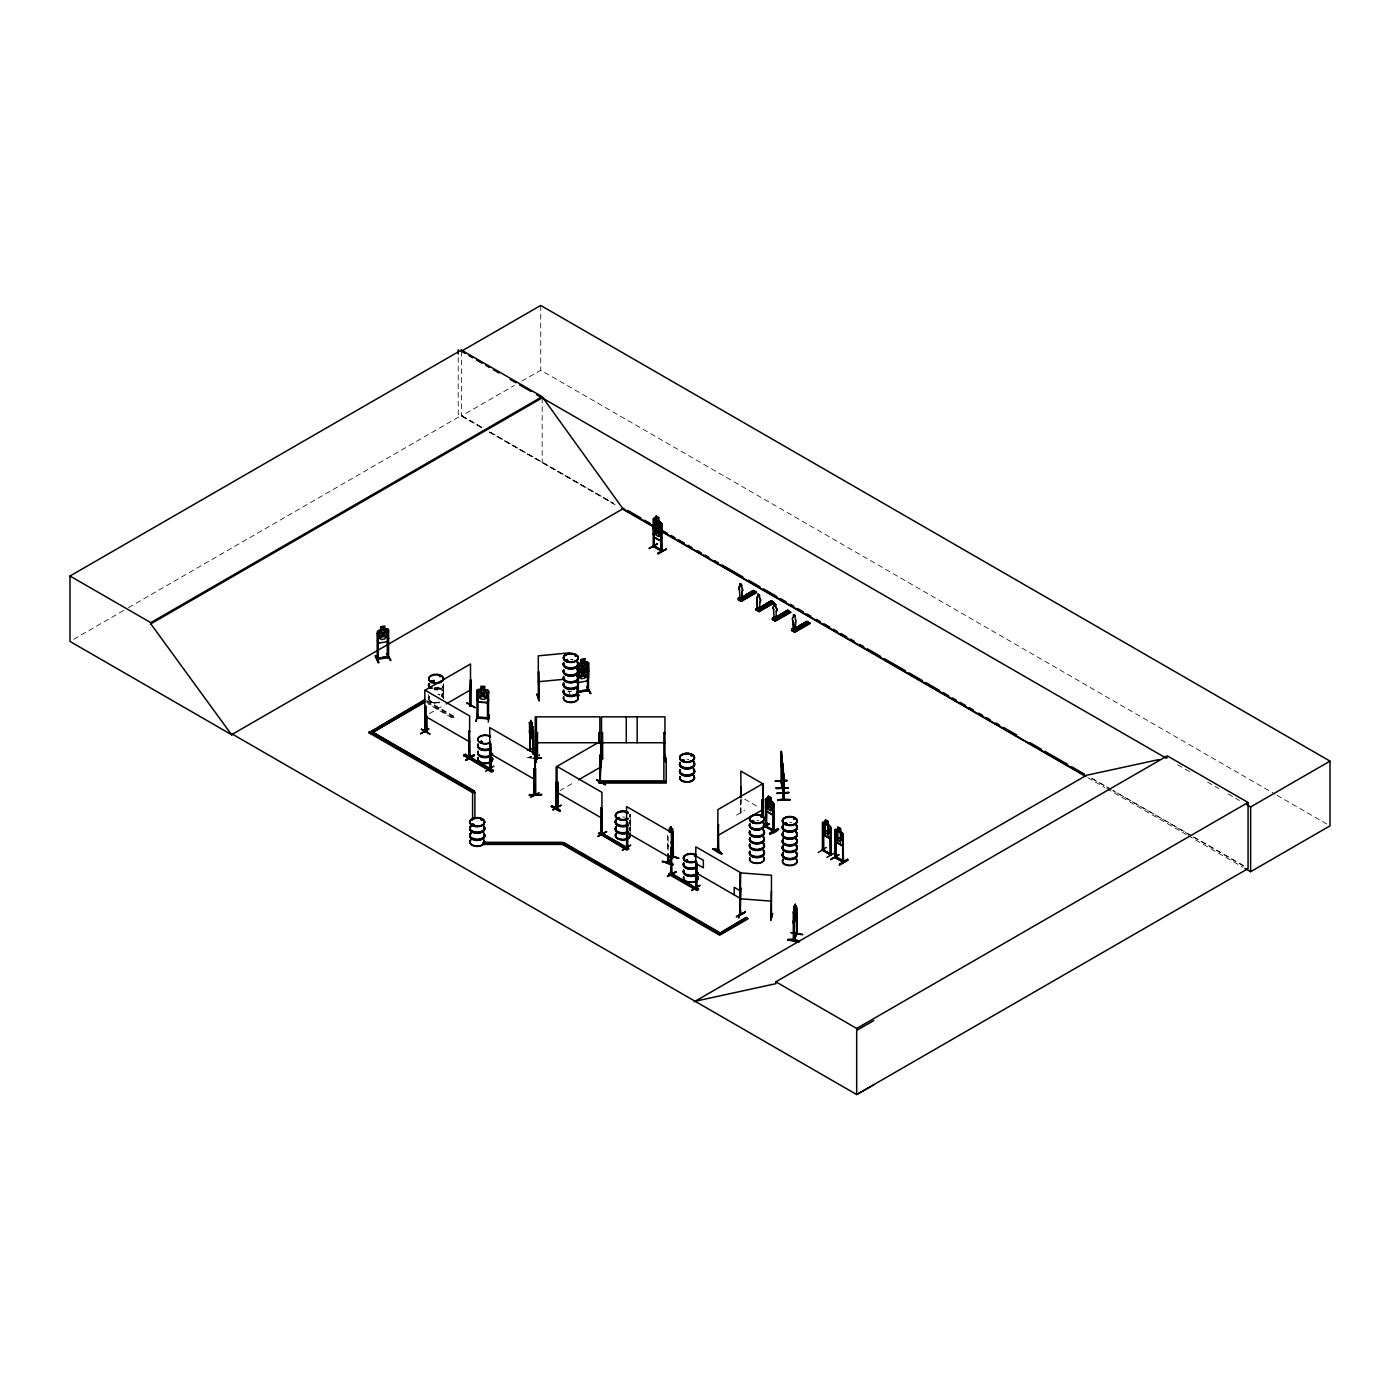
<?xml version="1.0" encoding="UTF-8"?>
<svg xmlns="http://www.w3.org/2000/svg" width="1400" height="1400" viewBox="0 0 1400 1400"><rect width="100%" height="100%" fill="white"/><g stroke="black" fill="none" stroke-linecap="round" stroke-linejoin="round"><path stroke-width="0.75" stroke-dasharray="5 3.75" d="M443.502 688.678L443.52 685.597M630.227 825.475L630.262 822.325M443.52 692.843L443.52 698.582A7.438 4.288 0 0 0 441.35 695.555L442.627 696.447M630.227 822.465L630.262 828.59M630.262 829.517L630.227 835.24M443.293 686.63L443.415 683.865A7.525 4.34 0 0 1 434.14 689.115M443.293 693.788L443.678 692.317M630.367 815.465L630.122 816.585L630.14 814.275M630.017 823.445L630.403 821.975M630.017 830.585L630.017 827.523M668.255 836.517L668.133 852.303M740.898 812.175L740.863 813.155L740.565 799.47M736.47 815.22L744.642 810.163M73.78 639.258L126.683 608.702M128.572 607.617L461.37 415.467L482.037 427.402M461.37 351.26L461.37 416.01L514.29 385.473M521.832 381.098L540.733 370.195L1275.102 794.185M429.398 713.633L444.342 705.005M426.842 702.468L453.005 717.587L454.633 717.447L453.005 718.392L428.697 704.358M559.878 790.615L574.84 781.988M740.81 812.7L741.23 799.523M531.685 756.403L527.923 757.61L531.878 757.19M527.975 757.645L531.685 756.77M527.923 757.61L531.702 756.875M567.858 691.81L571.69 691.197M428.785 699.913L432.32 702.572L439.845 702.572A7.438 4.288 0 0 1 430.832 701.872A7.438 4.288 0 0 1 429.66 696.692M529.515 757.96L535.255 758.363M434.158 702.992L436.1 703.15M439.845 694.855L438.043 694.418A7.367 4.253 0 0 1 439.775 694.733M667.555 835.153L667.765 852.18M740.565 812.892L740.845 799.295M481.758 427.56L458.202 414.015L458.202 356.23M489.3 431.9L613.55 503.352L489.562 431.743M1110.953 789.39L1090.25 777.472L1110.9 789.407M1191.908 835.94L1112.842 790.457L1191.697 836.062M1193.78 837.008L1244.618 866.25M1277.01 795.27L1330 825.878M1177.592 764.767L1190.7 772.327M1207.553 782.058L1218.805 788.55M1228.168 793.957L1239.403 800.45M1193.57 837.13L1244.303 866.425M461.37 416.01L482.037 427.945M489.562 432.285L617.942 506.398M1087.73 777.63L1104.775 787.483M1106.682 788.567L1186.237 834.505M1188.127 835.608L1243.06 867.317M744.59 799.137L759.553 807.765M426.598 700.455L454.633 716.642M426.598 701.26L454.633 717.447M442.645 696.465L443.678 698.67M568.715 690.673L570.483 696.202M630.017 820.365L630.403 821.835M443.293 690.707L443.678 692.178M428.785 699.878L429.555 696.465A7.438 4.288 0 0 0 430.832 701.61A7.438 4.288 0 0 0 439.81 702.293M630.227 821.345L630.21 815.325M443.537 691.827L443.52 685.702M542.168 397.898L542.168 462.648M540.733 305.445L540.733 370.195M428.697 694.697L428.715 698.827M687.067 759.273A7.403 4.27 0 0 1 688.992 759.413M439.775 702.117A7.367 4.253 0 0 1 430.885 701.435A7.367 4.253 0 0 1 429.713 696.29M441.315 695.415A7.367 4.253 0 0 1 443.467 698.425M438.025 694.435A7.438 4.288 0 0 1 439.81 694.872M443.275 697.725A7.438 4.288 0 0 0 441.35 695.8A7.42 4.288 0 0 0 442.523 690.707A7.42 4.288 0 0 0 434.175 688.712A7.403 4.27 0 0 0 443.502 684.495M443.24 684.582A7.403 4.27 0 0 1 434.175 689.832M443.363 684.163A7.525 4.34 0 0 1 434.14 689.483M434.14 687.872A7.525 4.34 0 0 1 442.61 689.885A7.525 4.34 0 0 1 441.42 695.135M438.007 687.523A7.403 4.27 0 0 1 441.332 694.663M434.14 688.24A7.525 4.34 0 0 1 442.61 690.253A7.525 4.34 0 0 1 441.42 695.503M630 820.19A7.42 4.288 0 0 1 630 822.413M622.825 817.023A7.42 4.288 0 0 1 624.75 817.163M630.087 827.75A7.525 4.34 0 0 1 630.087 829.99M629.983 827.347A7.403 4.27 0 0 1 629.983 829.553M630 821.398A7.42 4.288 0 0 1 630 823.62M630.087 820.96A7.525 4.34 0 0 1 630.087 823.218M630.087 828.117A7.525 4.34 0 0 1 630.087 830.358M630.087 820.593A7.525 4.34 0 0 1 630.087 822.85M630 828.538A7.42 4.288 0 0 1 630 830.76M629.965 814.8A7.385 4.27 0 0 1 629.965 817.023M756.945 820.418A7.403 4.27 0 0 1 758.852 820.575M789.81 822.447A7.403 4.27 0 0 1 791.718 822.587M570.815 659.663A7.525 4.34 0 0 1 572.775 659.82M570.815 659.312A7.403 4.27 0 0 1 572.74 659.47M667.678 843.745L668.29 846.23L667.625 843.622M630 816.445A7.438 4.288 0 0 0 630 814.222A7.42 4.288 0 0 1 630 816.41"/><path stroke-width="1.5" d="M673.4 857.115L668.08 863.153L668.622 856.065M668.64 861.613L667.712 861.945M781.375 764.19L781.41 766.517M782.915 776.003L782.95 778.715M782.863 766.972L783.352 778.225L782.793 763.385L783.02 765.817M781.725 771.155L781.095 753.462M783.265 783.142L782.495 774.008M741.615 599.462L742 591.36A2.643 1.522 60 0 0 741.615 587.738L741.685 585.043M741.615 587.738L741.72 587.668A2.643 1.522 60 0 1 742.105 591.29L741.72 599.392C738.92 597.258 741.23 598.378 739.462 598.255M759.483 609.788L759.99 601.615A2.643 1.522 60 0 0 759.605 597.992L759.465 595.053M775.845 619.22L776.335 611.065A2.643 1.522 60 0 0 775.95 607.442L775.827 604.503M795.113 630.35L795.497 622.247A2.643 1.522 60 0 0 795.113 618.642L795.113 615.615M796.023 918.4L793.608 923.562L796.495 914.637M781.532 766.43L781.673 764.995M783.072 778.4L783.212 776.983M787.675 939.925C793.905 936.705 810.705 945.805 787.675 939.82M782.425 786.94L781.865 788.008L781.725 758.048L781.567 759.745C781.288 744.782 781.235 771.593 781.585 761.215C782.075 777.245 781.462 749.718 781.97 760.2M796.197 933.608C798.718 930.265 791.63 943.425 793.852 939.47M794.133 939.767L794.202 938.91M794.097 913.938L793.765 940.502L797.003 933.905M739.988 583.8L739.742 586.67A2.643 1.522 60 0 0 739.462 589.767L740.11 600.215L740.285 597.73M739.883 584.01L739.847 586.6A2.643 1.522 60 0 0 739.358 589.837L739.462 589.767M739.637 598.15L740.653 597.835M757.418 608.947L757.225 600.163A2.643 1.522 60 0 1 757.61 596.977L757.995 593.985L759.447 595.438M756.367 608.702L758.747 610.977L760.497 609.298L758.957 610.19L759.133 611.712L774.375 602.928L771.33 600.705L772.065 601.633L756.718 610.173C754.407 609.42 758.852 606.183 757.697 608.808C759.903 607.39 756.14 610.96 757.347 600.093A2.643 1.522 60 0 1 757.733 596.907L757.767 594.317M759.605 609.718C755.038 608.685 760.288 606.637 758.117 610.452M773.972 604.1L774.077 606.358A2.643 1.522 60 0 0 773.692 609.525L773.587 609.595A2.643 1.522 60 0 1 773.972 606.428L774.358 603.418M773.71 618.327L774.55 618.117M774.445 617.61L773.657 618.153L774.918 617.715M795.497 622.247L795.235 630.298L793.24 629.3L792.855 620.725A2.643 1.522 60 0 1 793.24 617.558L793.485 614.688L794.535 614.793M793.957 628.565L793.555 629.475M794.22 629.055L793.048 629.51M538.352 671.808L538.895 697.725L538.44 696.832M532.892 739.673L529.742 734.65L532.77 739.69L533.173 737.17M532.77 739.69L533.33 737.222M662.288 861.875C673.242 860.02 679.945 870.205 662.585 861.017M478.327 701.942L477.015 698.863L477.032 690.253L476.945 718.148L477.137 716.835L488.67 717.885M478.082 692.003L476.963 692.178L478.082 692.003L477.995 718.165L478.153 717.22M487.34 702.625L478.222 702.117L487.34 702.625L488.67 699.545M476.21 721.367L477.505 714L476.105 721.28M484.645 689.78L484.785 686.42L480.9 686.245L481.023 689.553L479.08 690.48L479.08 696.43L481.023 699.108L484.645 699.335L486.588 696.92L486.588 690.97L484.785 689.605M487.287 689.832L478.258 689.273L477.015 690.322M487.515 692.615L488.582 692.685L487.515 692.615L487.463 718.812L488.548 717.605M489.37 714.753L488.198 722.067M793.38 940.433L793.275 912.538L796.163 905.642L796.67 934.605L796.915 908.058M530.18 749.63L529.69 750.733M780.972 753.585L781.183 755.983M782.512 765.572L782.705 767.97M740.372 911.12L738.832 917.998L740.67 910.665M740.968 888.265L739.918 888.003L740.968 888.265L740.075 914.428M740.548 914.095L740.11 912.748L740.67 914.34M771.4 891.222L770.997 916.773M770.805 916.405L771.435 917.158L771.452 875.245L740.005 872.847L739.988 914.812L740.67 872.707L695.817 846.808L695.817 888.545C694.977 885.832 698.495 888.93 695.73 887.442M772.538 913.553L770.735 920.413L772.572 913.623M535.745 758.03L535.745 759.097L535.675 732.532M535.133 793.572L535.727 795.113L535.657 768.53M431.988 680.68L431.007 681.38A7.42 4.288 0 0 1 434.175 680.365M433.283 681.555L431.48 681.503L432.373 680.837M440.93 676.322L439.898 676.778L440.545 676.06M481.267 741.37C478.012 741.913 483.525 743.137 480.742 742.367M482.055 741.738L481.093 741.23M482.265 741.615L482.09 742.42M482.423 741.947L481.46 741.23M490.227 737.153L489.668 736.995M472.168 824.898C473.392 822.447 471.835 826.245 474.198 824.915M474.39 824.548L472.465 824.25L473.463 825.125M480.918 819.928L482.037 819.665M481.565 820.032L481.845 819.472M565.775 660.66L567.7 660.012L567.07 660.887M567.07 659.767L567.7 660.957L565.898 660.817M574.735 655.428L575.645 655.952M575.645 655.428L575.365 656.058M619.29 818.282C616.753 816.585 622.142 819.525 617.96 818.387M626.727 813.663L627.76 813.207M627.095 813.242L627.34 812.892M682.85 761.075L684.075 760.025L682.15 760.76M690.883 755.825L692.003 755.825L691.093 755.23M686.945 859.968L685.79 860.702L687.225 860.003M748.843 594.142L748.843 595.298L748.16 594.195M687.12 859.985L687.295 861.07M695.555 855.505L694.593 855.907L695.8 856.1M765.852 605.483L766.255 604.45M752.325 821.153L753.218 820.82M753.795 821.38L753.008 821.012M753.83 822.045L753.707 821.03M761.53 816.918L762.457 799.295L761.758 817.058L761.128 816.253M761.46 816.952L761.863 816.988M784.735 823.602L787.028 823.602M785.697 823.673C782.933 822.535 788.707 823.113 786.24 823.97M793.992 818.895L794.097 818.983M793.852 819.14L794.01 818.65M781.095 781.27L781.952 787.972M783.895 798.438C782.058 803.303 782.705 781.69 784.017 799.855L783.895 774.043M527.678 750.383L534.957 748.457M793.8 917.403L794.325 918.873C796.6 916.195 796.39 901.04 794.29 906.097L793.905 940.38M739.462 598.483L740.688 598.097M793.608 629.282L793.73 628.74M429.887 733.968L421.418 729.155M551.215 806.312C559.108 807.012 566.738 816.322 551.215 806.347L559.685 811.108M551.617 805.962L560.14 810.898M712.968 849.065C730.887 861.56 716.992 846.282 712.968 849.082M588.332 664.3L587.317 664.492L587.597 690.655C585.305 689.517 590.327 688.73 587.335 689.413M660.695 534.695L654.29 530.898L653.363 527.293L654.22 530.95L660.695 534.695L661.727 532.017M773.78 803.81L766.465 798.35L768.355 799.435L765.485 799.032L766.343 811.23L772.835 814.992L773.675 803.793L771.12 801.01L771.12 797.825L768.267 796.285L766.972 805.858L768.355 809.218L770.928 810.705L772.327 808.92L772.327 802.97L770.945 801.115L771.12 797.825L768.355 796.25M772.8 814.992L773.867 812.315M822.605 831.04L823.34 834.767L829.867 838.53L830.83 836.028M837.725 843.08L837.742 826.91L840.508 828.52L840.508 831.705L843.255 834.418L843.255 842.975L842.31 845.6L835.8 841.837L834.89 838.25L835.712 841.925L842.24 845.688L843.168 842.905M661.553 538.212L660.59 540.96L654.045 537.267L653.188 525.053L654.168 524.37L661.64 529.725M387.17 656.845L377.037 658.315L378.297 658.35M387.31 641.69L388.57 638.225L387.31 641.69L378.49 643.125L377.335 631.61L378.543 630.28L387.275 628.845L388.57 629.668L388.447 657.545L377.213 659.505L377.16 633.325L378.297 633.378L377.16 633.325M388.517 657.58L387.17 657.51L388.447 656.355M582.89 666.89L586.11 663.023L583.765 667.117L586.215 670.442L583.012 667.923L579.758 671.528L582.225 667.38C576.852 664.09 582.452 662.183 582.837 666.89M577.57 664.668L577.535 679.543L578.707 682.553L587.405 680.872L588.63 677.39L588.595 662.55L584.745 662.253M587.265 674.503L588.472 671.125M578.725 676.095L577.57 673.155L578.637 676.218L587.352 674.59L588.63 671.178M793.905 629.02L792.767 628.722M657.423 523.495L659.942 522.428L658.192 525.07L660.012 529.9L657.633 525.438L655.918 527.608L622.965 508.76L542.168 396.69L461.37 350.053L70 576.012L70 641.428L231.7 734.79L232.61 734.247M382.882 633.15L379.82 631.19L382.165 634.428L379.715 638.645L382.953 634.988L386.172 637.525L383.705 634.183L386.067 630.105L383.005 633.378M378.717 662.183L375.375 655.55L378.805 662.655M649.18 548.66L657.597 543.812M420.595 733.898L428.558 728.875M485.555 771.4L493.99 766.097M561.155 805.35L552.86 809.847M622.352 850.378L630.735 845.093M691.617 890.628L700.053 885.325L691.688 890.207M818.317 852.495L826.28 847.472M830.778 859.25L839.055 854.77M667.765 861.962L668.64 862.558M672.945 856.678L667.712 863.048L667.765 854.35M672.525 856.59L672.945 857.622L672.332 828.66L672.945 829.29M672.525 857.535L672.997 831.075L673.435 857.185M794.5 906.29L795.462 903.945M794.5 907.358L795.13 904.995M793.747 910.788L794.29 906.097M795.428 907.305L796.163 905.642M791.192 932.54L802.655 934.395M796.425 933.87L794.133 939.085M802.48 934.762L791.053 932.75M468.808 756.455C471.222 756.962 467.968 755.282 469.315 757.032M489.65 769.212L489.755 727.58L534.608 753.48L535.255 795.13L535.255 716.782M490.892 768.582L489.668 768.215L490.613 768.758M534.905 794.92L533.75 794.675L534.135 768.617L535.01 794.955M534.433 794.168L534.048 793.52M557.9 807.87L557.515 806.96M557.812 782.6L555.852 782.442L558.093 782.425L557.637 808.5L558.197 807.398M626.447 847.245L627.725 847.525L626.605 847.332M626.447 848.19L627.725 848.47L626.447 848.19L627.602 848.47L627.602 822.57L626.553 822.29L627.602 822.57M671.51 873.197L670.915 872.48L668.903 874.37L696.938 890.558L698.565 889.613L670.53 872.602L671.282 873.128M670.565 872.935L671.808 873.933L670.95 847.595L670.653 873.758L671.51 874.142L671.423 832.457L626.553 806.558L626.605 848.278M765.415 825.825L765.992 826.613M766.115 827.225L766.57 811.947M772.957 830.077L774.218 830.41L763.543 825.16M763.613 825.545L774.183 831.39L773.343 805L773.097 831.145M827.96 837.428L828.117 821.363C823.305 817.53 826.98 824.285 822.483 822.57L822.413 850.308L830.9 855.102L830.253 853.44M823.655 849.695L822.43 849.327L823.253 849.87M822.78 849.153L823.585 850.553M830.095 854.683L830.515 853.492M834.82 857.517L843.185 862.19M835.24 856.363L835.747 857.955L835.957 838.32M843.483 861.053C823.778 852.163 846.02 860.072 843.168 862.26M536.235 761.95L535.727 758.38L535.255 759.115M654.255 546.053C651.175 543.375 664.738 552.808 661.15 549.64M654.133 546.997L653.31 546.455L661.64 551.25L661.727 523.46L654.238 518.122L653.45 518.84M654.168 546.945L653.695 520.433L654.255 546.997L653.45 545.633M600.617 755.142L600.758 762.038M601.247 755.072L601.423 762.02L600.023 762.038L599.952 754.617L601.178 755.09M470.925 705.775L470.523 679.718L469.683 706.125L470.225 705.285M555.887 808.273L556.692 806.907M599.865 781.988L601.09 781.62L601.108 782.635L600.233 783.125L601.003 740.968L556.15 766.885L556.115 808.57L558.197 808.343M766.133 810.46L771.435 801.325M578.41 691.355L577.343 691.233L578.515 691.6M565.775 660.31L566.492 659.767M566.282 659.96L567.508 660.363M575.452 655.428L575.365 655.76M766.045 605.395L767.34 604.817M682.028 760.27L682.955 759.727M802.34 626.185L802.883 625.275M802.883 625.957L802.113 625.012L801.343 625.957M687.715 860.51L687.75 861.175M694.61 855.82L694.733 855.977M752.255 821.048L752.202 822.045M760.673 816.69L761.582 816.707M482.808 693.525L486.097 690.812L483.648 694.33L486.028 698.32L482.877 694.96L479.5 697.847L482.037 694.207L479.623 690.41L482.948 693.438M378.28 659.312L378.192 633.15M377.16 658.543L387.398 656.495M388.553 656.582L387.293 656.548M772.31 808.938L770.928 810.705L768.355 809.2L766.955 805.858M577.483 664.72L581.28 662.9L581.157 659.628L584.92 659.015L581.157 659.628M672.472 856.923L668.255 862.418M672.84 856.747L672.945 856.03M669.707 855.925L678.825 858.13L673.242 856.415M669.515 832.09L669.34 828.835L671.108 826.84L671.055 831.25M669.445 828.87L671.23 826.875M669.445 832.055L672.438 828.678M671.02 842.923L673.015 837.725M796.688 934.535L796.495 906.097M529.34 722.452L532.858 726.863M601.51 732.812L602.577 732.567L602.683 758.747L601.387 757.523M421.365 729.242L429.94 734.072M551.653 805.543L560.122 810.372M530.18 750.575L529.428 722.312M739.865 583.87L740.793 583.73M426.668 731.325L426.703 715.75M469.805 705.985L470.61 705.582M470.767 704.918L469.752 705.023M555.765 807.45L557.095 807.205M599.952 782.863L600.705 756.543L600.163 783.108M717.64 851.008L718.358 824.74L718.742 850.832L717.5 851.095L718.358 824.74M668.308 863.048L668.255 861.472M581.35 669.218L579.495 670.635L579.495 676.585L581.35 678.773L584.815 678.108L586.653 675.202L586.653 669.253L584.815 668.553M472.78 825.02L472.78 824.11M782.215 614.04L782.6 615.072M783.597 614.653L782.6 613.9L782.215 614.933M617.89 817.863L618.887 817.46M695.24 856.153L695.8 855.715M786.572 823.183L785.19 823.725M656.128 516.023L658.98 517.562L658.788 520.852L660.17 522.707L660.17 528.657L658.788 530.407L656.215 528.92L654.832 525.577L654.832 519.628L656.215 519.365C655.288 510.895 658.035 522.34 654.325 518.07L653.363 518.753L653.398 546.543M765.52 826.892L765.503 799.032L766.465 798.35L773.727 803.758L773.903 831.565L764.207 826.087M822.605 822.64L823.48 821.87L830.883 827.26L830.9 855.102L830.778 827.26M653.275 525.157L654.202 524.492M537.617 758.468L536.55 758.415M537.495 732.567L536.428 732.585L537.495 732.567L537.495 758.712L536.55 757.505M601.387 758.468L602.455 758.747M602.543 758.73L601.633 757.452M664.825 758.782L665.035 757.488L663.758 758.048M663.88 757.54L664.825 757.803M530.197 750.68L530.145 733.337M740.04 597.485L738.273 598.255L739.043 600.093L754.233 591.308L738.832 599.847M754.005 590.923C748.633 589.75 758.817 595.718 751.923 591.29M741.108 601.142L756.262 592.008L753.462 590.398M755.965 609.892L771.33 600.705M758.433 611.153L774.148 602.543L771.33 600.933L756.122 609.822L772.1 601.633L756.84 610.383M772.817 619.605L772.503 618.012L774.27 617.26L772.503 618.012M772.345 619.343L788.235 610.697L773.202 619.815M788.428 611.082L787.692 610.155L790.738 612.378L775.46 621.11M775.128 620.952L776.86 618.747L775.093 620.41L772.73 618.153M789.81 611.852L790.685 612.378M790.282 612.115L787.92 610.767M790.352 612.168L774.97 620.83M807.695 622.212L806.767 621.67L791.56 630.438L791.788 629.142L793.538 628.39L793.747 631.032M806.75 621.635L810.005 623.49L794.798 632.275L794.587 630.77L796.128 629.878L794.378 631.54L791.997 630.175M794.815 632.275L791.788 630.28L792.54 630.98L807.73 622.195L806.96 621.512L809.567 623.245M807.363 622.003L791.928 630.63M809.462 623.175L794.622 632.03M658.858 527.012L660.153 528.92L660.153 534.87L658.753 536.637L656.163 535.168L654.762 531.825L654.762 525.875L656.163 525.595M653.188 533.61L654.133 537.215M661.64 538.282L660.52 540.82L654.202 537.145M425.092 705.635L424.795 731.815L424.795 690.077L469.665 715.977L469.49 757.61M470.19 706.212L470.802 679.892M475.405 707.753L466.935 702.923M466.988 702.975L474.985 707.525M425.652 731.255L424.848 730.852M469.752 705.968L470.12 706.23M425.845 706.072L425.652 732.2L426.808 731.238L426.405 715.575M468.895 757.173L469.192 731.115L469.945 757.418M469.945 731.553L468.895 731.273M490.035 743.137L490.91 769.492L490.805 743.575M466.183 760.288L474.53 755.352L466.165 760.235M534.905 769.038L533.855 768.775M533.767 793.957L534.433 795.113M530.722 797.423L539.14 792.645M599.865 782.933L600.705 756.543M596.715 780.062L605.64 784.63L597.17 779.8M601.142 807.625L602.192 807.887L602.28 833.84L601.055 833.472L601.142 807.625L602.192 807.887M601.44 832.423L601.738 833.962M606.392 831.442C596.837 837.952 592.883 838.32 606.795 831.758M671.702 848.032L670.653 847.77M718.655 824.915L717.605 825.195M765.817 800.712L765.73 826.56M771.102 801.028L772.923 802.043M774.095 805.438L773.045 805.175M766.343 811.23L772.923 814.94M667.468 875.962L676.288 871.832L667.59 876.505M667.468 876.505L675.955 871.622M696.097 862.365L696.238 888.3M718.655 849.975L717.535 850.097L718.742 850.097M763.017 827.593L769.282 823.935M762.947 827.977L769.335 823.9M766.378 826.595L773.815 830.567M773.395 830.9L774.095 831.25M778.225 828.503C778.977 833.28 758.275 837.673 778.278 828.572M769.86 833.928L778.663 829.22M778.347 829.028L769.878 833.403M822.815 824.25L823.567 824.688M830.043 828.712L831.093 828.975L830.043 828.712L830.515 854.438M835.188 831.407L835.957 831.845M842.695 861.525L842.712 835.695L843.57 862.085L834.907 857.465L834.977 829.657L837.655 830.165M843.483 836.133L842.433 835.87M826.928 857.36L835.327 852.565M739.83 913.185L740.968 913.203M741.072 913.238L740.005 913.833M745.517 912.047C723.73 922.267 747.863 912.922 745.097 911.33M745.15 911.767L736.785 916.65M839.72 864.867L848.067 859.933L839.702 864.815M740.565 797.387L740.845 786.817L741.23 797.44M762.895 799.558L762.983 816.567M764.05 824.81L767.375 822.815L764.26 825.423M763.332 825.702L767.41 823.218M461.37 350.053L461.37 351.26L540.733 305.445L1330 761.128L1330 825.878L1250.638 871.692L1244.967 868.403M70 576.012L150.798 622.65L542.168 396.69M873.81 1084.79L856.678 1094.555L232.505 734.195L231.578 734.72L150.798 623.858L542.168 397.898M231.578 734.72L623.875 508.235M658.875 520.8L661.553 523.512M661.64 523.512L661.622 551.32L661.168 537.705M660.887 524.913L661.938 525.192L660.887 524.913L660.887 550.918L660.8 549.832M660.8 550.095L654.553 546.157M657.72 553.157L666.54 549.01L658.14 553.892M657.668 553.648L666.54 549.062M425.652 689.885L470.523 663.985L470.435 705.582M474.898 792.558L472.588 792.558L368.882 732.69L424.97 699.51M368.882 732.69L374.5 729.452M378.227 727.3L423.098 701.4M424.725 701.54L370.527 733.635L424.725 702.345M446.215 703.92L470.523 689.885M741.72 585.34L740.67 583.8M463.698 755.212L465.325 754.267L493.377 770.455L491.733 772.222L463.698 755.212L491.733 771.4L493.377 770.455M463.698 756.035L465.325 754.267M746.428 594.44C753.935 597.817 743.173 595 747.968 593.548L750.785 595.403L747.968 593.548M749.35 592.76C756.858 596.137 746.095 593.32 750.89 591.867L753.69 593.722L750.89 591.867M738.413 599.742L753.462 590.608L738.045 599.515L741.3 601.387L756.508 592.602L753.288 590.8M738.273 598.255L740.863 600.653L742.63 598.99L742.63 600.11M740.32 600.81L755.738 591.92M756.28 592.218L740.863 601.125L740.863 599.742M759.483 598.062L759.605 597.992A2.643 1.522 60 0 1 759.867 601.685L759.99 601.615M756.157 608.58L757.697 607.688M758.188 611.135L773.605 602.227M758.59 611.398L773.43 602.42M775.845 607.512L775.95 607.442A2.643 1.522 60 0 1 776.23 611.135L776.335 611.065M472.588 792.558L474.215 790.808L472.588 791.753L368.882 731.885M772.275 619.29L787.692 610.155M788.235 610.697L772.503 619.15L775.32 620.883M772.887 619.657L788.27 610.837M774.34 619.972L774.55 617.96M774.55 620.585L789.968 611.678M774.795 620.585L790.492 611.765M792.855 620.725L794.097 629.003M793.538 628.39L791.788 629.142M791.56 630.42L806.96 621.285M807.538 621.968L791.77 630.403M809.235 622.808L793.817 631.715L809.778 623.122M809.778 622.895L794.202 631.925M578.567 779.835L601.003 766.885M483.157 843.64L562.468 843.64L564.095 842.695L719.688 932.523L718.06 934.29L746.095 917.28L747.722 919.047L719.688 935.235L562.468 844.445L483.157 844.445L483.157 842.31L562.468 842.31L562.468 844.445L564.095 843.5L573.475 848.925M598.92 833.157L600.548 832.212L628.582 848.4L626.955 850.15L598.92 833.157L626.955 849.345L628.582 848.4M598.92 833.962L600.548 833.017L628.582 849.205M717.903 835.52L762.755 809.62M668.903 874.37L670.53 873.425L674.275 875.577M668.903 873.548L696.938 889.735L698.565 888.79M828.117 821.363L829.308 832.457L827.925 834.207L825.352 832.72L823.97 829.378L823.97 823.428L825.352 823.165M828.065 824.758L829.903 825.58M823.358 834.767L829.938 838.442M840.508 828.52L840.332 844.585M719.933 933.205L746.095 918.102L747.722 919.047M562.468 843.64L719.688 934.413L747.722 918.225M694.19 1001.805L1086.487 775.303L1158.763 759.587M695.1 1001.262L775.898 983.692L775.898 981.82L1167.267 755.86L1248.065 802.497L1248.065 868.595L856.678 1094.555L856.678 1028.457L1248.065 802.497M1167.267 757.733L1166.358 758.275L536.532 394.642M1246.892 804.773L1250.638 806.942L1330 761.128M856.678 1030.347L873.81 1020.583M782.372 787.01L781.183 781.288M488.495 717.903L488.407 718.883L488.67 690.97L487.305 689.762M488.67 718.83L476.858 718.113M375.235 656.04L378.158 662.778M426.493 730.082L426.125 731.692M556.553 806.96L557.812 807.555M556.605 782.005L556.692 807.852M718.358 849.712L717.815 851.305L717.903 809.62L762.755 783.72L762.615 816.358M432.915 681.712L432.46 682.028A7.42 4.288 0 0 0 430.85 682.675M802.742 625.887L801.483 625.887M474.093 825.195L472.343 824.915M682.64 760.165L683.83 760.34M753.2 821.992L753.008 820.855M686.543 860.195L686.945 860.038M685.913 860.755L687.697 861.035M556.465 807.94L557.9 808.553L558.093 782.425M556.202 808.517L555.852 782.442M387.398 657.44L388.447 657.3M757.733 608.405L758.38 608.545M766.045 604.695L767.34 604.992M753.585 822.168L752.255 821.923M786.45 824.18L785.067 824.075M530.722 723.293L529.988 729.452L531.86 735.035L532.525 727.423L532.087 726.617L531.405 728.403L530.337 723.73L530.285 730.975L530.722 731.78L531.423 729.855L532.543 734.79L531.86 722.295M531.913 725.445L530.775 720.282M532.875 726.793L533.295 754.285M532.928 753.707L533.312 729.872L533.68 754.215M529.305 730.87L529.83 734.685M529.847 749.087L529.952 750.067M527.66 749.84L535.168 748.317M527.468 750.015L535.133 748.668M766.955 799.907L768.355 799.645M584.972 665.298L581.262 666.015M581.35 666.032L584.85 665.438M581.403 669.288L577.692 671.072L577.692 679.56M584.85 668.622L588.665 668.903L587.265 668.08L578.707 669.62L577.535 670.985M837.742 830.322L836.36 830.585L836.36 836.535L837.742 839.878L840.315 841.365L841.697 839.615L841.697 833.665L840.315 831.81M578.725 663.46L587.265 661.867M577.255 666.365L578.41 666.4L578.322 692.387L578.253 691.075M578.637 676.218L587.352 674.59M587.58 689.675L588.577 690.41L577.378 692.492M577.255 692.265L588.472 690.428L588.472 662.62M590.503 693.455L586.688 686.49L590.975 693.438M425.005 730.555L425.39 732.148M490.105 768.093L490.35 769.65L490.525 743.75M534.048 794.465L534.135 768.617M626.762 847.035L627.41 848.68L627.322 822.727M626.762 847.98L626.85 822.133M831.093 854.84L822.78 850.097L822.692 822.587M830.253 854.385L830.34 837.183M381.08 626.64L384.86 626.08L384.738 629.387L386.61 630.122L386.61 636.072L384.738 638.942L381.238 639.555L379.382 637.315L379.382 631.383L381.238 629.983L381.115 626.727L381.115 629.913M387.293 631.593L388.447 631.645L387.293 631.593L387.345 657.773L387.537 656.793M388.36 656.688L387.293 656.793M386.855 653.572L390.828 660.59L386.908 654.01M653.608 546.28L653.555 518.788M740.407 914.795L740.197 887.845M602.455 757.803L601.423 757.803M536.935 694.242L539.245 700.98L536.97 694.173M588.298 690.183L588.298 689.238M596.785 779.94L605.255 784.77M569.572 652.837L538.282 655.83L538.423 697.742M538.282 681.73L563.325 679.35M377.405 659.47L377.405 658.525M432.46 682.028L431.41 681.712M477.89 717.273L477.085 717.185M557.34 807.905L557.34 781.988M601.44 833.367L601.44 807.468M773.78 831.565L773.465 829.99M830.778 854.157L823.375 850.133L829.938 853.65M843.133 862.207L843.168 834.4M670.95 873.495L670.95 847.595M378.192 659.05L378.42 658.595M781.183 781.952L781.392 751.398L782.425 788.008L782.285 780.867M781.55 753.637L781.602 781.935M782.285 761.425L782.372 770.683M782.495 765.468L782.722 793.94L783.212 765.625M783.492 772.188L783.265 770.262L783.405 799.995M775.355 780.903L787.22 780.395L775.355 781.27M775.32 781.06L787.22 780.745M776.23 787.745L788.148 788.165L776.247 787.832M788.148 788.13L776.282 788.637M776.23 788.288L788.113 787.762M788.76 792.365L776.895 793.415L788.707 792.505M776.878 793.258L788.742 792.733M777.77 799.733C805.962 800.887 777.822 797.457 777.822 800.625M777.77 800.275L789.688 800.117M598.798 743.225L598.78 732.585L599.865 732.585M663.88 732.585L664.947 732.812L663.88 732.585L663.88 781.707M665.035 755.16L665.77 762.02M535.465 757.803L541.415 758.327L537.442 757.96M533.47 758.205L541.415 758.153M536.428 758.485L537.495 758.712M529.515 794.657C566.23 794.045 504.56 796.093 541.415 794.57M529.515 795.428L541.415 795.077L529.515 795.515M536.428 742.735L597.747 742.735M601.51 742.735L664.947 742.735M663.88 758.012L666.207 758.012L666.207 783.055L598.903 783.055L598.903 780.903L666.207 780.903M598.903 781.707L666.207 781.707M598.903 782.233L666.207 782.233M483.157 843.115L562.468 843.115M477.015 717.85L488.688 718.55M802.34 625.205L801.483 626.062M740.005 898.748L771.452 901.145M428.908 728.997L420.683 733.477M601.545 758.73L601.51 716.835L664.947 716.835L664.947 758.712M793.625 910.683L793.24 912.572M793.38 921.148L793.608 923.562L793.275 921.042M586.845 686.928L590.345 693.56M390.233 660.153L386.803 653.572M529.707 750.68L529.76 724.798M673.278 856.782L678.597 858.358M662.497 861.577L673.207 864.64M671.108 830.025L671.947 836.202M665.14 761.495L665.122 754.67M600.128 761.95L601.335 761.898L601.317 754.617M696.553 888.93L696.867 862.803M774.655 603.452L775.705 604.555M793.94 614.582L795.077 616M654.115 524.562L656.058 525.665C653.52 519.523 661.202 523.6 658.665 527.135L660.52 528.185M768.81 797.247L770.472 799.26L768.81 797.247L770.455 799.278L768.81 798.315M768.355 800.695L770.945 802.183L770.928 808.15L768.355 806.663L768.337 800.66L769.738 804.265C770.753 800.048 774.06 803.617 770.332 805.35L772.17 810.163L769.79 805.7C768.88 810.075 765.293 806.645 769.195 804.668L767.445 800.03L770.928 802.2M768.355 806.645L770.945 808.133M838.67 854.63L830.778 859.775M560.805 805.227L552.93 809.83M630.315 845.355L622.44 849.975M461.37 351.26L465.133 353.43M468.895 355.6L472.657 357.77M476.403 359.94L482.037 363.195M485.8 365.365L489.562 367.535M493.325 369.705L498.96 372.96M510.23 379.47L515.865 382.725M519.628 384.895L530.898 391.387M627.655 510.405L640.867 518.035M644.648 520.222L650.317 523.495M663.53 531.125L667.31 533.295M671.09 535.483L674.852 537.67M678.633 539.84L684.303 543.113M688.082 545.3L691.845 547.47M697.515 550.742L701.295 552.93M705.075 555.1L708.837 557.288M714.508 560.56L718.288 562.73M722.067 564.918L742.84 576.905M748.492 580.178L759.832 586.722M763.595 588.892L776.825 596.523M780.587 598.71L786.258 601.983M790.038 604.153L793.817 606.34M797.597 608.528L803.25 611.782M807.03 613.97L810.81 616.157M816.462 619.413L820.242 621.6M824.023 623.788L829.692 627.06M833.472 629.23L837.235 631.418M841.015 633.587L846.685 636.86M850.465 639.048L854.227 641.218M859.898 644.49L863.678 646.678M867.457 648.847L880.67 656.477M884.45 658.665L905.222 670.653M908.985 672.84L922.215 680.47M925.977 682.64L939.208 690.288M942.97 692.457L948.64 695.73M952.42 697.918L956.2 700.087M959.98 702.275L965.632 705.548M969.413 707.718L973.192 709.905M978.845 713.178L982.625 715.347M986.405 717.535L990.185 719.705M995.855 722.977L999.618 725.165M1003.398 727.335L1016.61 734.983M1029.84 742.613L1041.163 749.14M1044.943 751.327L1067.605 764.4M1071.368 766.587L1084.597 774.218M660.712 530.565L1085.56 775.845M621.722 508.585L653.94 527.188M661.517 531.562L1085.84 776.545M657.195 543.673L649.25 548.258M653.695 546.332L662.043 551.093L661.938 550.113M742.63 598.99L742.403 599.76M740.25 598.238L739.253 597.835L739.253 599.725M757.12 608.142L758.117 608.562M773.483 617.593L774.48 618.012M756.157 609.7L759.185 611.695M825.352 824.233L827.925 825.72L827.925 831.67L825.352 830.183M837.742 831.372L840.315 832.86M837.742 837.322L840.315 838.81M695.87 855.96L703.343 860.265L703.343 867.825L695.87 863.503M740.04 890.68L734.212 887.303L734.212 894.863M424.795 715.977L469.665 741.878M489.755 753.48L534.608 779.38M557.043 792.33L601.913 818.23M626.553 832.457L671.423 858.358M695.817 872.707L740.67 898.608M467.198 756.157L472.815 759.395M476.543 761.565L493.377 771.278M678.003 877.73L691.093 885.29M474.215 790.808L372.155 731.885L474.215 791.613M577.22 851.077L672.822 906.273M676.567 908.442L719.688 933.345M775.898 981.82L856.678 1028.457M388.605 629.738L387.275 628.845M766.692 827.067L766.29 801.325M740.495 597.835L739.673 598.587M557.095 808.15L557.043 766.43L601.913 792.33L602 834.015M487.252 689.867L488.53 691.093M783.947 799.383L783.825 773.413M536.305 758.712L536.428 716.835L599.865 716.835L599.865 743.225M770.928 801.133L772.31 803.005M793.24 629.387L793.327 628.25M530.863 721.192L531.65 722.47M530.863 722.26L531.65 723.538M539.35 755.685L539.122 754.793M843.22 834.628L842.293 832.738L835.747 829.08L834.977 829.798L834.907 857.57M587.195 689.465L577.517 691.565L577.535 692.545M577.168 691.863L579.023 695.66L577.115 692.282M377.51 640.202L378.63 643.09M477.032 698.793L478.222 702.117M739.742 598.36L739.83 597.363M657.475 523.53L655.288 519.855L657.055 524.387L655.253 527.153M822.692 831.075L823.515 834.645M781.253 751.398L781.48 753.83M781.06 753.06L781.673 759.045M782.6 765.03L783.212 771.032M781.27 761.775L781.532 763.875M783.072 775.863L782.793 767.812M782.635 793.258L783.492 799.96M773.692 609.525L773.972 618.17L776.86 619.867L776.633 618.625M782.653 772.642L782.793 776.317M781.13 760.655L781.27 764.33M536.27 758.065L536.34 762.038M1250.638 806.942L1250.638 871.692M842.712 835.695L842.712 861.595M835.66 832.003L835.747 857.955M825.352 819.77L825.335 835.923M823.567 831.163L823.655 850.64M823.288 824.863L823.375 850.815M795.918 629.755L796.128 630.997M792.89 628.635L792.767 630.613M774.06 617.137L774.06 618.258M773.622 617.505L773.483 619.483M773.343 813.645L773.343 830.9M768.442 796.407L768.442 799.593M763.28 816.41L763.28 784.035L740.845 771.085L740.95 797.597M762.457 799.295L762.457 815.92M760.288 609.175L760.497 610.435M757.26 608.072L757.12 610.032M739.392 597.747L739.392 599.637M696.587 862.977L696.675 888.93M668.255 853.79L668.133 863.082M637.175 716.835L637.175 742.735M626.273 716.835L626.273 742.735M584.885 658.928L584.798 662.322L586.653 663.04L586.653 668.99L584.798 671.878L581.332 672.525L579.477 670.32L579.477 664.37L581.332 662.97L581.21 659.697M556.903 782.18L556.903 808.168M538.808 671.528L538.843 697.725M474.898 818.72L474.898 791.753L472.588 791.753L472.588 820.102M469.192 731.115L468.895 757.278M458.202 349.808L458.202 354.095M425.565 706.247L425.652 732.2M388.325 631.418L388.36 657.633M150.798 622.65L150.798 623.858M696.133 860.878A7.438 4.288 0 0 1 685.615 860.878A7.438 4.288 0 0 1 685.615 854.805A7.438 4.288 0 0 1 696.133 854.805M696.097 861.438A7.367 4.253 0 0 1 685.668 861.438A7.367 4.253 0 0 1 685.668 855.418A7.367 4.253 0 0 1 696.097 855.418M698.058 876.803A7.438 4.288 0 0 1 690.883 882.192A7.438 4.288 0 0 1 683.69 876.803M696.133 861.105A7.438 4.288 0 0 1 685.615 861.105A7.438 4.288 0 0 1 685.615 855.032A7.438 4.288 0 0 1 696.133 855.032M696.115 868.035A7.403 4.27 0 0 1 687.173 868.718A7.403 4.27 0 0 1 683.725 863.905M696.115 866.845A7.403 4.27 0 0 1 687.173 867.51A7.403 4.27 0 0 1 683.725 862.715M698.023 873.267A7.403 4.27 0 0 1 688.957 876.295A7.403 4.27 0 0 1 683.725 871.045M698.145 872.865A7.525 4.34 0 0 1 688.923 875.945A7.525 4.34 0 0 1 683.602 870.625M698.145 872.497A7.525 4.34 0 0 1 688.923 875.577A7.525 4.34 0 0 1 683.602 870.258M697.288 873.093A7.403 4.27 0 0 1 688.048 874.913A7.403 4.27 0 0 1 683.725 869.855M696.202 867.668A7.525 4.34 0 0 1 687.12 868.367A7.525 4.34 0 0 1 683.602 863.468M696.202 867.3A7.525 4.34 0 0 1 687.12 867.983A7.525 4.34 0 0 1 683.602 863.1M698.023 877.048A7.403 4.27 0 0 1 690.883 882.438A7.403 4.27 0 0 1 683.725 877.048M693.49 762.615A7.403 4.27 0 0 1 688.048 768.985A7.403 4.27 0 0 1 679.928 763.648M693.508 761.407A7.42 4.288 0 0 1 688.048 767.795A7.42 4.288 0 0 1 679.91 762.44M693.49 769.755A7.403 4.27 0 0 1 688.048 776.125A7.403 4.27 0 0 1 679.928 770.788M693.595 769.3A7.525 4.34 0 0 1 688.065 775.793A7.525 4.34 0 0 1 679.805 770.35M693.595 768.933A7.525 4.34 0 0 1 688.065 775.425A7.525 4.34 0 0 1 679.805 769.983M693.595 762.16A7.525 4.34 0 0 1 688.065 768.635A7.525 4.34 0 0 1 679.805 763.21M693.595 761.793A7.525 4.34 0 0 1 688.065 768.267A7.525 4.34 0 0 1 679.805 762.843M693.508 768.548A7.42 4.288 0 0 1 688.048 774.935A7.42 4.288 0 0 1 679.91 769.58M693.508 775.495A7.438 4.288 0 0 1 688.048 781.9A7.438 4.288 0 0 1 679.892 776.528M693.472 775.355A7.385 4.27 0 0 1 688.992 781.602A7.385 4.27 0 0 1 679.683 777.49M693.508 775.74A7.42 4.288 0 0 1 688.048 782.128A7.42 4.288 0 0 1 679.91 776.773M441.315 682.115A7.385 4.27 0 0 1 429.152 680.558A7.385 4.27 0 0 1 436.748 674.852A7.385 4.27 0 0 1 442.488 681.24M430.78 688.363A7.525 4.34 0 0 1 428.838 684.163M430.78 682.202A7.525 4.34 0 0 1 434.14 681.082M429.678 687.837A7.42 4.288 0 0 1 428.925 684.582M430.78 687.977A7.525 4.34 0 0 1 428.838 683.795M430.78 681.835A7.525 4.34 0 0 1 434.14 680.715M432.39 688.205A7.42 4.288 0 0 1 428.925 683.392M628.145 832.3A7.525 4.34 0 0 1 618.24 832.685A7.525 4.34 0 0 1 616.315 827.067M628.058 818.335A7.385 4.27 0 0 1 617.593 818.335A7.385 4.27 0 0 1 617.593 812.298A7.385 4.27 0 0 1 628.058 812.298M628.075 832.685A7.42 4.288 0 0 1 618.31 833.053A7.42 4.288 0 0 1 616.403 827.505M629.947 834.137A7.367 4.253 0 0 1 621.863 839.457A7.367 4.253 0 0 1 616.438 833.105M628.04 818.93A7.367 4.253 0 0 1 617.61 818.93A7.367 4.253 0 0 1 617.61 812.91A7.367 4.253 0 0 1 628.04 812.91M629.265 833.262A7.438 4.288 0 0 1 622.825 839.685A7.438 4.288 0 0 1 616.385 833.262M629.265 833.49A7.438 4.288 0 0 1 622.825 839.93A7.438 4.288 0 0 1 616.385 833.49M628.075 818.597A7.438 4.288 0 0 1 617.575 818.597A7.438 4.288 0 0 1 617.575 812.543A7.438 4.288 0 0 1 628.075 812.543M628.145 825.16A7.525 4.34 0 0 1 618.24 825.528A7.525 4.34 0 0 1 616.315 819.91M628.058 831.477A7.403 4.27 0 0 1 618.31 831.845A7.403 4.27 0 0 1 616.42 826.315M628.058 825.528A7.403 4.27 0 0 1 618.31 825.895A7.403 4.27 0 0 1 616.42 820.365M628.145 831.933A7.525 4.34 0 0 1 618.24 832.317A7.525 4.34 0 0 1 616.315 826.7M628.145 824.793A7.525 4.34 0 0 1 618.24 825.16A7.525 4.34 0 0 1 616.315 819.543M628.075 824.337A7.42 4.288 0 0 1 618.31 824.705A7.42 4.288 0 0 1 616.403 819.157M490.455 742.35A7.438 4.288 0 0 1 479.955 742.35A7.438 4.288 0 0 1 479.955 736.278A7.438 4.288 0 0 1 490.455 736.278M490.42 742.683A7.367 4.253 0 0 1 479.99 742.683A7.367 4.253 0 0 1 479.99 736.663A7.367 4.253 0 0 1 490.42 736.663M478.082 757.872A7.367 4.253 0 0 0 485.205 763.245A7.367 4.253 0 0 0 492.327 757.872A7.385 4.27 0 0 1 485.205 763.227A7.385 4.27 0 0 1 478.065 757.872M490.438 749.28A7.403 4.27 0 0 1 481.495 749.962A7.403 4.27 0 0 1 478.048 745.15M490.455 748.09A7.42 4.288 0 0 1 481.495 748.773A7.42 4.288 0 0 1 478.03 743.942M492.625 753.41A7.42 4.288 0 0 1 484.242 757.645A7.42 4.288 0 0 1 478.03 752.29M492.468 754.11A7.525 4.34 0 0 1 483.262 757.19A7.525 4.34 0 0 1 477.942 751.87M492.468 753.742A7.525 4.34 0 0 1 483.262 756.822A7.525 4.34 0 0 1 477.942 751.503M491.61 754.337A7.403 4.27 0 0 1 482.37 756.157A7.403 4.27 0 0 1 478.048 751.1M490.525 748.913A7.525 4.34 0 0 1 481.442 749.595A7.525 4.34 0 0 1 477.942 744.712M490.525 748.545A7.525 4.34 0 0 1 481.442 749.227A7.525 4.34 0 0 1 477.942 744.345M492.38 758.275A7.438 4.288 0 0 1 485.205 763.683A7.438 4.288 0 0 1 478.03 758.275M763.332 836.5A7.367 4.253 0 0 1 757.907 842.835A7.367 4.253 0 0 1 749.822 837.515M763.35 823.76A7.403 4.27 0 0 1 757.907 830.13A7.403 4.27 0 0 1 749.788 824.793M763.35 822.553A7.403 4.27 0 0 1 757.907 828.94A7.403 4.27 0 0 1 749.788 823.585M763.367 830.9A7.42 4.288 0 0 1 757.907 837.288A7.42 4.288 0 0 1 749.77 831.933M763.455 830.462A7.525 4.34 0 0 1 757.925 836.938A7.525 4.34 0 0 1 749.665 831.495M763.455 830.095A7.525 4.34 0 0 1 757.925 836.57A7.525 4.34 0 0 1 749.665 831.128M763.367 829.692A7.42 4.288 0 0 1 757.907 836.097A7.42 4.288 0 0 1 749.77 830.742M763.455 823.305A7.525 4.34 0 0 1 757.925 829.78A7.525 4.34 0 0 1 749.665 824.355M763.455 822.938A7.525 4.34 0 0 1 757.925 829.413A7.525 4.34 0 0 1 749.665 823.988M763.367 836.867A7.42 4.288 0 0 1 757.907 843.255A7.42 4.288 0 0 1 749.77 837.9M763.35 837.55A7.403 4.27 0 0 1 757.907 843.92A7.403 4.27 0 0 1 749.788 838.582M763.332 856.852A7.385 4.27 0 0 1 757.907 863.205A7.385 4.27 0 0 1 749.805 857.867M763.385 837.165A7.438 4.288 0 0 1 757.907 843.57A7.438 4.288 0 0 1 749.753 838.197M763.35 844.13A7.403 4.27 0 0 1 757.907 850.5A7.403 4.27 0 0 1 749.788 845.163M763.35 842.923A7.403 4.27 0 0 1 757.907 849.31A7.403 4.27 0 0 1 749.788 843.955M763.367 851.27A7.42 4.288 0 0 1 757.907 857.657A7.42 4.288 0 0 1 749.77 852.303M763.455 850.832A7.525 4.34 0 0 1 757.925 857.308A7.525 4.34 0 0 1 749.665 851.865M763.455 850.447A7.525 4.34 0 0 1 757.925 856.94A7.525 4.34 0 0 1 749.665 851.497M763.35 850.08A7.403 4.27 0 0 1 757.907 856.45A7.403 4.27 0 0 1 749.788 851.113M763.455 843.675A7.525 4.34 0 0 1 757.925 850.15A7.525 4.34 0 0 1 749.665 844.725M763.455 843.308A7.525 4.34 0 0 1 757.925 849.782A7.525 4.34 0 0 1 749.665 844.358M763.385 857.01A7.438 4.288 0 0 1 757.907 863.415A7.438 4.288 0 0 1 749.753 858.043M796.32 832.475A7.525 4.34 0 0 1 789.81 838.985A7.525 4.34 0 0 1 783.3 832.475M796.215 832.93A7.403 4.27 0 0 1 789.81 839.335A7.403 4.27 0 0 1 783.405 832.93M796.197 838.512A7.367 4.253 0 0 1 789.81 844.9A7.367 4.253 0 0 1 783.423 838.512M796.25 838.898A7.438 4.288 0 0 1 789.81 845.337A7.438 4.288 0 0 1 783.37 838.898M796.32 825.317A7.525 4.34 0 0 1 789.81 831.845A7.525 4.34 0 0 1 783.3 825.317M796.215 831.722A7.403 4.27 0 0 1 789.81 838.145A7.403 4.27 0 0 1 783.405 831.722M796.233 825.773A7.42 4.288 0 0 1 789.81 832.195A7.42 4.288 0 0 1 783.387 825.773M796.32 832.108A7.525 4.34 0 0 1 789.81 838.617A7.525 4.34 0 0 1 783.3 832.108M796.32 824.95A7.525 4.34 0 0 1 789.81 831.477A7.525 4.34 0 0 1 783.3 824.95M796.233 824.565A7.42 4.288 0 0 1 789.81 831.005A7.42 4.288 0 0 1 783.387 824.565M796.32 852.845A7.525 4.34 0 0 1 789.81 859.355A7.525 4.34 0 0 1 783.3 852.845M796.215 853.3A7.403 4.27 0 0 1 789.81 859.705A7.403 4.27 0 0 1 783.405 853.3M796.197 858.883A7.367 4.253 0 0 1 789.81 865.27A7.367 4.253 0 0 1 783.423 858.883M796.215 839.562A7.403 4.27 0 0 1 789.81 845.985A7.403 4.27 0 0 1 783.405 839.562M796.25 859.267A7.438 4.288 0 0 1 789.81 865.707A7.438 4.288 0 0 1 783.37 859.267M796.25 839.195A7.438 4.288 0 0 1 789.81 845.617A7.438 4.288 0 0 1 783.37 839.195M796.32 845.688A7.525 4.34 0 0 1 789.81 852.215A7.525 4.34 0 0 1 783.3 845.688M796.215 852.093A7.403 4.27 0 0 1 789.81 858.515A7.403 4.27 0 0 1 783.405 852.093M796.215 846.142A7.403 4.27 0 0 1 789.81 852.565A7.403 4.27 0 0 1 783.405 846.142M796.32 852.477A7.525 4.34 0 0 1 789.81 858.988A7.525 4.34 0 0 1 783.3 852.477M796.32 845.32A7.525 4.34 0 0 1 789.81 851.847A7.525 4.34 0 0 1 783.3 845.32M796.233 844.935A7.42 4.288 0 0 1 789.81 851.375A7.42 4.288 0 0 1 783.387 844.935M577.202 675.395A7.367 4.253 0 0 1 571.778 681.747A7.367 4.253 0 0 1 563.692 676.428M577.255 661.447A7.42 4.288 0 0 1 571.795 667.835A7.42 4.288 0 0 1 563.657 662.48M577.255 669.795A7.42 4.288 0 0 1 571.795 676.183A7.42 4.288 0 0 1 563.657 670.827M577.343 669.358A7.525 4.34 0 0 1 571.812 675.832A7.525 4.34 0 0 1 563.553 670.407M577.343 668.99A7.525 4.34 0 0 1 571.812 675.465A7.525 4.34 0 0 1 563.553 670.04M577.238 668.605A7.403 4.27 0 0 1 571.795 674.975A7.403 4.27 0 0 1 563.675 669.637M577.343 662.2A7.525 4.34 0 0 1 571.812 668.692A7.525 4.34 0 0 1 563.553 663.25M577.343 661.832A7.525 4.34 0 0 1 571.812 668.325A7.525 4.34 0 0 1 563.553 662.883M577.238 662.655A7.403 4.27 0 0 1 571.795 669.025A7.403 4.27 0 0 1 563.675 663.688M577.255 675.78A7.438 4.288 0 0 1 571.795 682.185A7.438 4.288 0 0 1 563.64 676.812M577.255 676.06A7.438 4.288 0 0 1 571.795 682.465A7.438 4.288 0 0 1 563.64 677.093M577.255 681.817A7.42 4.288 0 0 1 571.795 688.205A7.42 4.288 0 0 1 563.657 682.85M577.255 690.165A7.42 4.288 0 0 1 571.795 696.553A7.42 4.288 0 0 1 563.657 691.197M577.343 689.727A7.525 4.34 0 0 1 571.812 696.202A7.525 4.34 0 0 1 563.553 690.778M577.343 689.36A7.525 4.34 0 0 1 571.812 695.835A7.525 4.34 0 0 1 563.553 690.41M577.343 682.57A7.525 4.34 0 0 1 571.812 689.062A7.525 4.34 0 0 1 563.553 683.62M577.343 682.202A7.525 4.34 0 0 1 571.812 688.695A7.525 4.34 0 0 1 563.553 683.253M577.238 683.025A7.403 4.27 0 0 1 571.795 689.395A7.403 4.27 0 0 1 563.675 684.058M577.238 688.975A7.403 4.27 0 0 1 571.795 695.345A7.403 4.27 0 0 1 563.675 690.008M577.255 696.15A7.438 4.288 0 0 1 571.795 702.555A7.438 4.288 0 0 1 563.64 697.183M577.202 695.765A7.367 4.253 0 0 1 571.778 702.117A7.367 4.253 0 0 1 563.692 696.798M577.22 676.462A7.385 4.27 0 0 1 572.74 682.71A7.385 4.27 0 0 1 563.43 678.597M483.718 833.595A7.525 4.34 0 0 1 477.207 840.105A7.525 4.34 0 0 1 470.698 833.595M483.63 834.032A7.42 4.288 0 0 1 477.207 840.455A7.42 4.288 0 0 1 470.785 834.032M483.595 839.633A7.367 4.253 0 0 1 477.207 846.02A7.367 4.253 0 0 1 470.82 839.633M483.63 840.035A7.42 4.288 0 0 1 477.207 846.457A7.42 4.288 0 0 1 470.785 840.035M483.718 826.438A7.525 4.34 0 0 1 477.207 832.965A7.525 4.34 0 0 1 470.698 826.438M483.613 832.843A7.403 4.27 0 0 1 477.207 839.247A7.403 4.27 0 0 1 470.785 832.843M483.63 826.892A7.42 4.288 0 0 1 477.207 833.315A7.42 4.288 0 0 1 470.785 826.892M483.718 833.227A7.525 4.34 0 0 1 477.207 839.738A7.525 4.34 0 0 1 470.698 833.227M483.718 826.07A7.525 4.34 0 0 1 477.207 832.597A7.525 4.34 0 0 1 470.698 826.07M483.63 825.685A7.42 4.288 0 0 1 477.207 832.125A7.42 4.288 0 0 1 470.785 825.685M794.115 911.19L794.08 918.697L794.972 913.727C796.548 921.392 795.883 897.942 794.99 912.275L794.168 911.033M787.815 939.47L799.312 941.395L787.815 939.523M659.767 536.165L657.352 531.808C656.425 536.183 652.837 532.753 656.758 530.775L655.008 526.155L657.3 530.372C658.315 526.137 661.64 529.725 657.895 531.457L659.767 536.165M586.372 676.725L585.183 677.058L583.153 674.38L579.95 678.09L582.365 673.82L580.038 670.635L583.082 672.962L586.233 669.428L583.887 673.558L586.372 676.725M713.37 848.715L721.892 853.633L713.352 848.767M795.305 908.355L794.325 916.317L795.305 908.355M384.86 630.35L384.738 636.405L381.238 637L381.238 631.05L384.738 630.455M670.758 827.872L669.69 830.13L670.758 827.872M474.093 754.6L465.71 760.025L474.127 754.67M765.572 807.52L766.5 811.125L765.59 807.52M847.613 859.197L839.247 864.605L847.665 859.267M584.185 666.015L581.962 666.452L581.962 667.503L584.185 667.082L584.185 666.015M584.815 669.62L581.35 670.285L581.35 676.235L584.815 675.57L584.815 669.62M584.168 659.785L581.945 660.205L581.945 661.255L584.168 660.852L584.168 659.785M584.798 663.39L581.332 664.038L581.332 669.988L584.798 669.34L584.798 663.39M384.108 626.85L381.868 627.235L381.868 628.285L384.108 627.9L384.108 626.85M483.998 687.085L481.67 686.928L481.67 687.995L483.998 688.153L483.998 687.085M484.645 690.847L481.023 690.602L481.023 696.553L484.645 696.798L484.645 690.847M658.298 524.16L656.617 523.215L658.298 525.21L658.298 524.16M658.753 528.133L656.163 526.663L656.163 532.613L658.753 534.082L658.753 528.133M658.332 517.93L656.67 516.968L658.332 518.997L658.332 517.93M658.788 521.92L656.215 520.433L656.215 526.383L658.788 527.87L658.788 521.92M772.608 603.225L769.79 601.597L772.608 603.225M788.952 612.657L786.153 611.048L788.952 612.657M808.238 623.788L805.42 622.178L808.238 623.788M771.575 603.82L768.758 602.192L771.575 603.82M787.92 613.253L785.12 611.642L787.92 613.253M807.205 624.383L804.405 622.773L807.205 624.383M770.035 604.712L767.218 603.085L770.035 604.712M786.38 614.145L783.58 612.535L786.38 614.145M805.665 625.275L802.847 623.665L805.665 625.275M768.653 605.5L765.852 603.872L768.653 605.5M785.015 614.933L782.197 613.322L785.015 614.933M804.282 626.062L801.483 624.452L804.282 626.062M767.113 606.392L764.312 604.765L767.113 606.392M783.475 615.825L780.657 614.215L783.475 615.825M802.742 626.955L799.942 625.345L802.742 626.955M827.47 821.73L825.808 820.785L827.47 822.798L827.47 821.73M839.86 828.887L838.197 827.925L839.86 829.938L839.86 828.887M531.86 726.548L530.653 724.553L530.653 730.503L531.86 732.497L531.86 726.548M683.375 761.25A7.385 4.27 0 0 0 694.47 757.558A7.385 4.27 0 0 0 683.375 753.865A7.42 4.288 0 0 0 683.358 761.303A7.42 4.288 0 0 0 694.488 757.593A7.42 4.288 0 0 0 683.358 753.865A7.385 4.27 0 0 0 683.375 761.25M683.375 761.863A7.403 4.27 0 0 0 694.488 758.17A7.403 4.27 0 0 0 683.375 754.46A7.403 4.27 0 0 0 683.375 761.863M432.39 682.202A7.403 4.27 0 0 0 443.502 678.492A7.403 4.27 0 0 0 432.39 674.8A7.403 4.27 0 0 0 432.39 682.202M753.253 822.413A7.385 4.27 0 0 0 764.33 818.702A7.385 4.27 0 0 0 753.253 815.01A7.385 4.27 0 0 0 753.253 822.413M753.235 823.008A7.403 4.27 0 0 0 764.347 819.315A7.403 4.27 0 0 0 753.235 815.605A7.403 4.27 0 0 0 753.235 823.008M753.218 822.657A7.438 4.288 0 0 0 764.365 818.947A7.438 4.288 0 0 0 753.218 815.238A7.438 4.288 0 0 0 753.218 822.657M786.1 824.425A7.42 4.288 0 0 0 797.23 820.715A7.42 4.288 0 0 0 786.1 817.005A7.42 4.288 0 0 0 786.1 824.425M784.595 824.337A7.367 4.253 0 0 0 796.933 822.43A7.367 4.253 0 0 0 787.903 817.215A7.367 4.253 0 0 0 784.595 824.337M786.1 824.688A7.438 4.288 0 0 0 797.247 820.96A7.438 4.288 0 0 0 786.1 817.25A7.438 4.288 0 0 0 786.1 824.688M567.122 661.308A7.385 4.27 0 0 0 578.218 657.615A7.385 4.27 0 0 0 567.122 653.923A7.385 4.27 0 0 0 567.122 661.308M567.122 661.92A7.385 4.27 0 0 0 578.218 658.227A7.385 4.27 0 0 0 567.122 654.535A7.385 4.27 0 0 0 567.122 661.92M567.105 661.553A7.438 4.288 0 0 0 578.253 657.825A7.438 4.288 0 0 0 567.105 654.115A7.438 4.288 0 0 0 567.105 661.553M473.498 825.58A7.42 4.288 0 0 0 484.627 821.87A7.42 4.288 0 0 0 473.498 818.16A7.42 4.288 0 0 0 473.498 825.58M473.515 826.14A7.367 4.253 0 0 0 484.575 822.447A7.367 4.253 0 0 0 473.515 818.755A7.367 4.253 0 0 0 473.515 826.14M473.48 825.808A7.438 4.288 0 0 0 484.645 822.097A7.438 4.288 0 0 0 473.48 818.387A7.438 4.288 0 0 0 473.48 825.808"/></g></svg>
